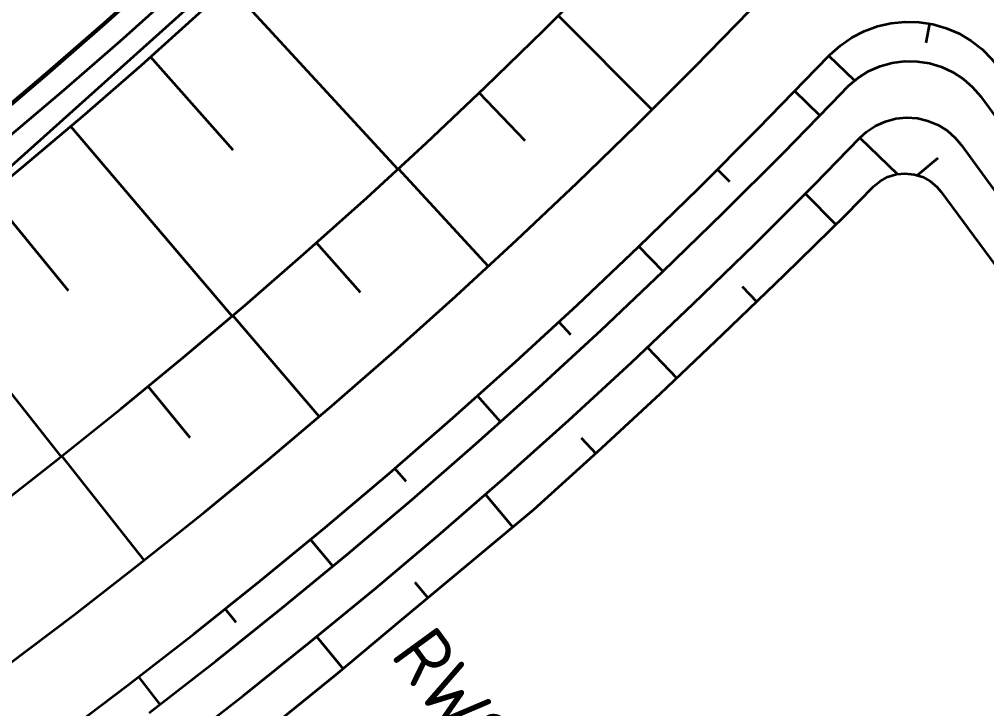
# Model space of a CAD drawing. Header units: metres. Extents: x 134219 to 139178, y 438661 to 444352.
# Drawn here: x 135578.41 to 135622.13, y 442747.36 to 442778.5 of the extents above; entities that cross this region are included whole.
import ezdxf
from ezdxf.enums import TextEntityAlignment as Align

# ---------------------------------------------------------------- set-up
doc = ezdxf.new("R2010")
doc.units = ezdxf.units.M
doc.linetypes.add('13strp', pattern=[4, 1, -3])
for name, color, linetype, lineweight in [('N-WE-KL-ET_LS_OV_KABEL-G', 10, 'KL-LS-OV-N', 35), ('N-WE-KL-ET_LS_OV_KABEL-T25', 7, 'Continuous', 25), ('Utd-geleiderail-nw', 8, 'glm a2ee v014$0$f2m40080', 35), ('Utd-ondergr-nw', 8, '13strp', 35)]:
    doc.layers.add(name, color=color, linetype=linetype, lineweight=lineweight)
doc.styles.add('NLCS-ISO', font='NLCS-ISO.ttf')
doc.linetypes.add('glm a2ee v014$0$f2m40080', pattern='A,2,-1,[160,RTW.shx,S=0.5,R=0,X=0,Y=0],-1', length=4)
doc.linetypes.add('KL-LS-OV-N', pattern='A,4,-1,[103,NLCS.SHX,S=0.75,R=0,X=0,Y=0],-1,4,-1.5,["0V",Standard,S=1,R=0,X=0,Y=-0.5],-3', length=14.5)

msp = doc.modelspace()

# ---------------------------------------------------------------- linework, layer by layer
at = {"layer": 'N-WE-KL-ET_LS_OV_KABEL-G', "elevation": 1.24, "flags": 128}
msp.add_lwpolyline([(135615.56, 442789.17), (135600.055, 442793.253), (135600, 442792.832), (135599.983, 442792.822), (135598.819, 442790.489), (135577.46, 442771.35)], dxfattribs=at)
at = {"layer": 'Utd-geleiderail-nw', "linetype": 'Continuous', "flags": 128}
msp.add_lwpolyline([(135577.678, 442772.973), (135580.338, 442775.226), (135582.968, 442777.516), (135585.565, 442779.843), (135588.129, 442782.205), (135590.661, 442784.603), (135593.159, 442787.035), (135595.623, 442789.502), (135598.052, 442792.003), (135600.447, 442794.538), (135601.853, 442796.069), (135602.798, 442797.096), (135603.26, 442797.608), (135605.131, 442799.708), (135607.416, 442802.338), (135609.666, 442805.001), (135611.879, 442807.696), (135614.054, 442810.421), (135616.192, 442813.176), (135618.29, 442815.96), (135620.35, 442818.774), (135622.371, 442821.615)], dxfattribs=at)
at = {"layer": 'Utd-ondergr-nw', "linetype": 'Continuous', "flags": 128}
for points in [[(135536.883, 442746.478), (135539.915, 442748.167), (135542.924, 442749.898), (135545.909, 442751.671), (135548.869, 442753.485), (135551.803, 442755.341), (135554.711, 442757.236), (135557.592, 442759.172), (135560.447, 442761.148), (135563.274, 442763.163), (135566.072, 442765.218), (135568.842, 442767.311), (135571.582, 442769.442), (135574.292, 442771.611), (135576.972, 442773.817), (135579.622, 442776.061), (135582.239, 442778.341), (135584.825, 442780.657), (135587.378, 442783.009), (135589.899, 442785.396), (135592.386, 442787.818), (135594.839, 442790.274), (135597.258, 442792.765), (135599.506, 442795.142)], [(135536.916, 442746.416), (135539.95, 442748.106), (135542.96, 442749.838), (135545.945, 442751.611), (135548.906, 442753.426), (135551.841, 442755.282), (135554.75, 442757.178), (135557.632, 442759.114), (135560.487, 442761.091), (135563.315, 442763.107), (135566.114, 442765.161), (135568.884, 442767.255), (135571.625, 442769.387), (135574.336, 442771.556), (135577.017, 442773.764), (135579.667, 442776.008), (135582.286, 442778.288), (135584.872, 442780.605), (135587.426, 442782.958), (135589.947, 442785.346), (135592.435, 442787.768), (135594.889, 442790.225), (135597.309, 442792.716), (135599.549, 442795.085)], [(135541.172, 442745.948), (135544.211, 442747.697), (135547.226, 442749.488), (135550.216, 442751.321), (135553.18, 442753.195), (135556.118, 442755.11), (135559.029, 442757.066), (135561.913, 442759.061), (135564.768, 442761.097), (135567.595, 442763.173), (135570.393, 442765.287), (135573.161, 442767.44), (135575.899, 442769.631), (135578.607, 442771.86), (135581.283, 442774.126), (135583.927, 442776.43), (135586.54, 442778.77), (135589.119, 442781.146), (135591.665, 442783.557), (135594.178, 442786.004), (135596.656, 442788.485), (135599.099, 442791), (135601.046, 442793.056)], [(135562.322, 442745.736), (135565.363, 442747.777), (135568.376, 442749.861), (135571.36, 442751.986), (135574.314, 442754.152), (135577.238, 442756.359), (135580.131, 442758.606), (135582.992, 442760.894), (135585.821, 442763.221), (135588.618, 442765.587), (135591.381, 442767.991), (135594.111, 442770.434), (135596.807, 442772.915), (135599.468, 442775.432), (135602.094, 442777.987), (135604.684, 442780.578), (135607.238, 442783.204), (135607.837, 442783.831)], [(135595.52, 442771.722), (135587.892, 442780.007)], [(135577.898, 442749.34), (135580.888, 442751.597), (135583.847, 442753.896), (135586.773, 442756.235), (135589.667, 442758.615), (135592.527, 442761.035), (135595.353, 442763.494), (135598.145, 442765.993), (135600.902, 442768.53), (135603.624, 442771.105), (135606.309, 442773.718), (135608.958, 442776.367), (135611.427, 442778.904)], [(135607.004, 442774.406), (135602.775, 442778.662)], [(135614.995, 442776.847), (135615.045, 442776.898), (135615.515, 442777.321), (135616.035, 442777.68), (135616.596, 442777.971), (135617.189, 442778.189), (135617.805, 442778.331), (135618.434, 442778.393), (135619.066, 442778.376), (135619.69, 442778.279), (135620.298, 442778.104), (135620.878, 442777.854), (135621.422, 442777.533), (135621.922, 442777.146), (135622.368, 442776.698), (135622.65, 442776.347), (135626.668, 442770.849), (135632.568, 442762.775), (135638.468, 442754.701), (135644.368, 442746.627)], [(135619.394, 442777.439), (135619.562, 442778.306)], [(135580.288, 442746.132), (135583.322, 442748.423), (135586.324, 442750.755), (135589.294, 442753.13), (135592.231, 442755.545), (135595.133, 442758.001), (135598.001, 442760.497), (135600.835, 442763.032), (135603.633, 442765.607), (135606.395, 442768.22), (135609.12, 442770.871), (135611.808, 442773.56), (135614.459, 442776.286), (135614.995, 442776.847)], [(135588.076, 442772.584), (135584.342, 442776.797)], [(135616.16, 442775.736), (135614.995, 442776.847)], [(135615.77, 442775.379), (135615.881, 442775.49), (135616.315, 442775.853), (135616.795, 442776.151), (135617.312, 442776.379), (135617.857, 442776.531), (135618.417, 442776.605), (135618.982, 442776.6), (135619.541, 442776.515), (135620.082, 442776.351), (135620.595, 442776.114), (135621.069, 442775.806), (135621.495, 442775.435), (135621.864, 442775.007), (135621.89, 442774.973), (135625.519, 442770.006), (135631.419, 442761.932), (135637.319, 442753.858), (135643.219, 442745.784)], [(135584.28, 442747.173), (135587.3, 442749.519), (135590.287, 442751.907), (135593.24, 442754.336), (135596.159, 442756.806), (135599.044, 442759.316), (135601.894, 442761.866), (135604.708, 442764.456), (135607.485, 442767.084), (135610.226, 442769.751), (135612.93, 442772.455), (135615.596, 442775.197), (135615.77, 442775.379)], [(135601.269, 442773.004), (135599.195, 442775.171)], [(135614.591, 442774.154), (135613.46, 442775.25)], [(135616.397, 442773.145), (135616.696, 442773.415), (135617.104, 442773.686), (135617.55, 442773.888), (135618.023, 442774.013), (135618.51, 442774.061), (135618.998, 442774.028), (135619.475, 442773.917), (135619.927, 442773.729), (135620.342, 442773.471), (135620.71, 442773.148), (135620.978, 442772.831), (135623.905, 442768.824), (135629.805, 442760.75), (135635.706, 442752.676), (135641.606, 442744.602)], [(135588.037, 442765.09), (135580.732, 442773.654)], [(135585.497, 442745.586), (135588.539, 442747.949), (135591.547, 442750.354), (135594.522, 442752.801), (135597.462, 442755.289), (135600.368, 442757.817), (135603.238, 442760.386), (135606.073, 442762.994), (135608.871, 442765.641), (135611.632, 442768.327), (135614.355, 442771.052), (135616.397, 442773.145)], [(135616.397, 442773.145), (135618.095, 442771.505)], [(135619.92, 442772.231), (135619.006, 442771.455)], [(135599.614, 442767.336), (135595.55, 442771.749)], [(135610.523, 442771.153), (135609.968, 442771.712)], [(135617.02, 442770.941), (135617.317, 442771.189), (135617.668, 442771.379), (135618.049, 442771.497), (135618.447, 442771.536), (135618.844, 442771.495), (135619.225, 442771.376), (135619.575, 442771.184), (135619.88, 442770.926), (135620.053, 442770.722), (135622.311, 442767.656), (135628.251, 442759.611), (135634.196, 442751.57), (135640.09, 442743.492), (135643.897, 442738.249), (135645.952, 442735.415), (135651.796, 442727.37), (135657.644, 442719.329), (135663.491, 442711.287), (135669.301, 442703.218), (135675.416, 442695.366), (135681.038, 442687.161), (135686.706, 442678.991)], [(135551.299, 442721.779), (135554.041, 442723.217), (135557.447, 442725.059), (135560.788, 442727.015), (135564.101, 442729.018), (135567.386, 442731.068), (135570.642, 442733.164), (135573.9, 442735.259), (135577.145, 442737.379), (135580.362, 442739.543), (135583.526, 442741.784), (135586.639, 442744.096), (135589.717, 442746.455), (135592.728, 442748.899), (135595.704, 442751.385), (135598.683, 442753.868), (135601.656, 442756.36), (135604.537, 442758.956), (135607.382, 442761.592), (135610.194, 442764.263), (135612.994, 442766.948), (135615.757, 442769.671), (135617.02, 442770.941)], [(135580.632, 442766.231), (135577.062, 442770.581)], [(135613.931, 442770.623), (135615.316, 442769.231)], [(135593.83, 442766.152), (135591.84, 442768.397)], [(135607.503, 442767.101), (135606.412, 442768.237)], [(135580.308, 442758.746), (135573.335, 442767.577)], [(135611.073, 442766.432), (135611.739, 442765.738)], [(135591.962, 442760.552), (135588.067, 442765.116)], [(135603.329, 442764.25), (135602.794, 442764.828)], [(135606.805, 442763.679), (135608.12, 442762.288)], [(135586.137, 442759.588), (135584.233, 442761.907)], [(135600.163, 442760.309), (135599.115, 442761.485)], [(135603.806, 442759.597), (135604.458, 442758.884)], [(135584.058, 442754.062), (135580.339, 442758.771)], [(135595.889, 442757.612), (135595.376, 442758.209)], [(135599.476, 442757.033), (135600.721, 442755.562)], [(135592.582, 442753.789), (135591.577, 442755.002)], [(135596.286, 442753.074), (135596.878, 442752.363)], [(135588.213, 442751.248), (135587.721, 442751.864)], [(135591.849, 442750.599), (135593.041, 442749.158)], [(135584.769, 442747.548), (135583.809, 442748.796)]]:
    msp.add_lwpolyline(points, dxfattribs=at)

# ---------------------------------------------------------------- texts
at = {"layer": 'N-WE-KL-ET_LS_OV_KABEL-T25', "style": 'NLCS-ISO'}
msp.add_text('RWS OP U-5 VG-YMvKas 4x35mm² (VS)', height=2.5, rotation=306.066, dxfattribs=at).set_placement((135630.85, 442702.866), align=Align.MIDDLE_RIGHT)

doc.saveas('drawing.dxf')
